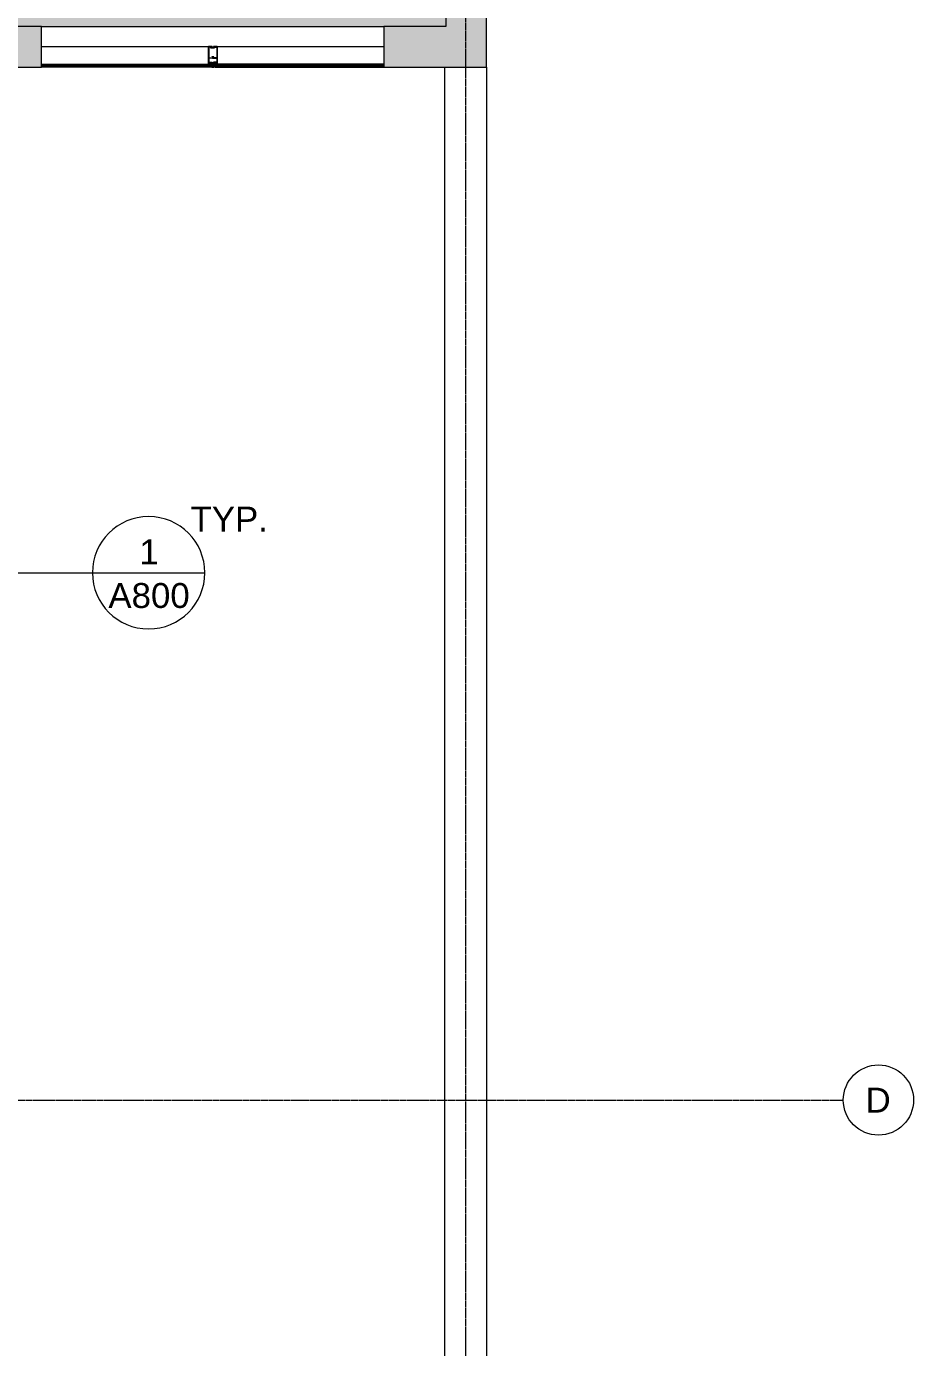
# Model space of a CAD drawing. Header units: inches. Extents: x -203 to 2905, y -968 to 768.
# Drawn here: x 1767 to 2070, y -99.9 to 351.6 of the extents above; entities that cross this region are included whole.
import ezdxf

# ---------------------------------------------------------------- set-up
doc = ezdxf.new("R2010")
doc.units = ezdxf.units.IN
doc.header["$MEASUREMENT"] = 0
doc.linetypes.add('Grid Line 1_2_', pattern=[0.875, 0.5, -0.125, 0.125, -0.125])
for name, color, linetype, lineweight in [('A-ANNO-SYMB', 150, 'Continuous', 9), ('A-DETL-GENF', 92, 'Continuous', 9), ('A-DETL-THIN', 151, 'Continuous', 9), ('A-Glaz-Exst', 7, 'Continuous', 9), ('A-Wall-Exst', 7, 'Continuous', 9), ('Jenner and Block 7fl_BB_dwg', 8, 'Continuous', 9), ('S-GRID', 1, 'Continuous', 9), ('S-GRID-IDEN', 1, 'Continuous', 9)]:
    doc.layers.add(name, color=color, linetype=linetype, lineweight=lineweight)
doc.styles.add('Swis721 Lt BT_1', font='swissl.ttf', dxfattribs={"height": 8.514638})

# ---------------------------------------------------------------- blocks, each defined once
blk = doc.blocks.new('Jenner and Block 7fl_BB_dwg-4985401-LEVEL 7 CONSTRUCTION PLAN')
at = {"layer": 'A-Glaz-Exst'}
for p, q in [((1772.13, 351.59), (1889.03, 351.59)), ((1772.13, 344.71), (1829.13, 344.71)), ((1829.25, 344.34), (1829.25, 340.96)), ((1829.88, 344.37), (1829.88, 344.31)), ((1829.91, 344.28), (1831.19, 344.28)), ((1831.25, 344.34), (1831.25, 344.4)), ((1831.32, 344.46), (1831.88, 344.46)), ((1832, 344.34), (1832, 340.96)), ((1832.13, 344.71), (1889.03, 344.71)), ((1829.25, 340.59), (1829.25, 339.46)), ((1829.38, 340.84), (1830.36, 340.84)), ((1830.55, 340.71), (1829.38, 340.71)), ((1830.54, 341.25), (1830.4, 341.25)), ((1830.43, 338.68), (1830.43, 338.81)), ((1830.66, 338.63), (1830.46, 338.65)), ((1830.59, 338.69), (1830.79, 338.71)), ((1830.65, 341.18), (1830.68, 341.14)), ((1830.68, 340.83), (1830.65, 340.79)), ((1830.68, 341.2), (1830.71, 341.17)), ((1830.71, 340.8), (1830.68, 340.77)), ((1830.7, 341.1), (1830.7, 340.87)), ((1830.77, 341.02), (1830.81, 341.02)), ((1830.81, 340.96), (1830.77, 340.96)), ((1830.82, 338.74), (1830.83, 338.87)), ((1830.84, 341.07), (1830.88, 341)), ((1830.88, 340.97), (1830.84, 340.9)), ((1831.88, 340.84), (1831.07, 340.84)), ((1832, 340.59), (1832, 339.46)), ((1830.38, 337.71), (1830.88, 337.71))]:
    blk.add_line(p, q, dxfattribs=at)
at = {"layer": 'A-Glaz-Exst', "flags": 128}
for points in [[(1772.13, 338.46), (1829.88, 338.46), (1829.88, 338.71), (1829.19, 338.71), (1829.19, 338.84), (1829.13, 338.84), (1829.13, 344.71), (1830.38, 344.71), (1830.38, 344.43), (1830.38, 344.46), (1830.38, 344.71), (1829.13, 344.71), (1829.13, 338.84), (1829.19, 338.84), (1829.19, 339.09)], [(1830.22, 344.46), (1830, 344.46), (1830, 344.49), (1830.05, 344.5), (1830.05, 344.54), (1829.89, 344.54), (1829.89, 344.5), (1829.94, 344.49), (1829.94, 344.46), (1829.38, 344.46)], [(1830.28, 344.4), (1830.35, 344.4), (1830.82, 344.4), (1829.91, 344.4)], [(1832.07, 338.84), (1832.13, 338.84), (1832.13, 344.71), (1830.88, 344.71), (1830.88, 344.46), (1830.88, 344.71), (1832.13, 344.71), (1832.13, 338.84), (1832.07, 338.84), (1832.07, 338.71), (1832.07, 338.84), (1832.07, 339.09)], [(1772.13, 338.71), (1829.19, 338.71), (1829.57, 339.09), (1829.57, 338.71), (1829.19, 339.09), (1830, 339.09)], [(1829.38, 339.34), (1830.38, 339.34), (1830.38, 338.78), (1830.35, 338.78), (1830.34, 338.82), (1830.3, 338.82), (1830.3, 338.67), (1830.34, 338.67), (1830.35, 338.71), (1830.38, 338.71), (1830.38, 338.59), (1830.69, 338.59), (1830.69, 338.6), (1830.69, 338.59), (1830.38, 338.59), (1830.38, 337.71), (1830.13, 337.71), (1830.13, 338.96)], [(1830.4, 338.84), (1830.38, 338.84), (1830.38, 338.78)], [(1830.57, 338.65), (1830.88, 338.65), (1830.57, 338.65), (1830.57, 338.66)], [(1830.73, 341.16), (1830.75, 341.16), (1830.75, 341.05), (1830.81, 341.05), (1830.81, 341.06)], [(1830.81, 340.91), (1830.81, 340.92), (1830.75, 340.92), (1830.75, 340.81), (1830.73, 340.81)], [(1831, 340.9), (1831, 341.25), (1830.75, 341.25), (1830.75, 341.05)], [(1830.75, 340.92), (1830.75, 340.71), (1831.88, 340.71)], [(1830.86, 338.9), (1830.88, 338.9), (1830.88, 338.78)], [(1831.88, 339.34), (1830.88, 339.34), (1830.88, 338.78), (1830.91, 338.78), (1830.91, 338.82), (1830.96, 338.82), (1830.96, 338.67), (1830.91, 338.67), (1830.91, 338.71), (1830.88, 338.71), (1830.88, 338.65), (1830.88, 337.71), (1831.13, 337.71)], [(1830.88, 338.65), (1830.88, 337.71), (1831.13, 337.71), (1831.13, 338.96)], [(1832.07, 338.71), (1831.69, 339.09), (1831.69, 338.71), (1832.07, 339.09), (1831.25, 339.09)], [(1889.03, 338.71), (1832.07, 338.71), (1831.38, 338.71), (1831.38, 338.46), (1889.03, 338.46)], [(1772.13, 337.96), (1829.88, 337.96), (1829.88, 337.71), (1772.13, 337.71)], [(1829.44, 338.43), (1829.35, 338.43), (1829.35, 337.99), (1829.44, 337.99)], [(1829.5, 338.43), (1829.57, 338.43), (1829.75, 338.4), (1829.75, 338.03), (1829.57, 337.99), (1829.5, 337.99)], [(1889.03, 337.96), (1831.38, 337.96), (1831.38, 337.71), (1889.03, 337.71)], [(1831.75, 338.43), (1831.69, 338.43), (1831.5, 338.4), (1831.5, 338.03), (1831.69, 337.99), (1831.75, 337.99)], [(1831.82, 338.43), (1831.91, 338.43), (1831.91, 337.99), (1831.82, 337.99)]]:
    blk.add_lwpolyline(points, dxfattribs=at)
blk.add_lwpolyline([(1830.13, 337.71), (1830.38, 337.71), (1830.38, 338.59), (1830.38, 337.71)], close=True, dxfattribs=at)
at = {"layer": 'A-Glaz-Exst'}
for centre, radius in [((1829.47, 338.43), 0.0313), ((1829.47, 337.99), 0.0313), ((1831.78, 338.43), 0.0312), ((1831.78, 337.99), 0.0312)]:
    blk.add_circle(centre, radius, dxfattribs=at)
for centre, radius, start, end in [((1829.38, 344.34), 0.125, 90, 180), ((1829.91, 344.37), 0.0312, 90, 180), ((1829.91, 344.31), 0.0312, 180, 270), ((1830.22, 344.43), 0.0313, 0, 90), ((1830.28, 344.43), 0.0312, 180, 270), ((1830.35, 344.43), 0.0312, 270, 0), ((1830.35, 344.43), 0.0312, 270, 0), ((1830.82, 344.46), 0.0625, 270, 0), ((1830.82, 344.46), 0.0625, 270, 0), ((1831.19, 344.34), 0.0625, 270, 0), ((1831.32, 344.4), 0.0625, 90, 180), ((1831.88, 344.34), 0.125, 0, 90), ((1829.38, 340.96), 0.125, 180, 270), ((1829.38, 340.59), 0.125, 90, 180), ((1829.38, 339.46), 0.125, 180, 270), ((1829.94, 338.9), 0.312, 143.1301, 216.8699), ((1829.97, 338.87), 0.221, 98.1301, 225), ((1830.14, 338.71), 0.257, 91.4846, 178.5154), ((1830, 338.96), 0.125, 0, 90), ((1831.02, 340.99), 0.673, 156.572, 192.6755), ((1830.4, 338.81), 0.0312, 5, 90), ((1830.46, 338.68), 0.0312, 185, 270), ((1831.02, 340.99), 0.548, 150.7723, 209.8389), ((1831.02, 340.99), 0.517, 156.0212, 203.9788), ((1830.99, 340.99), 0.451, 155.6104, 204.3896), ((1830.62, 341.14), 0.089, 47.709, 140.0132), ((1830.62, 340.83), 0.089, 219.9868, 312.291), ((1830.6, 338.66), 0.0313, 95, 180), ((1830.62, 341.11), 0.0695, 66.2999, 122.2806), ((1830.62, 340.86), 0.0695, 237.7194, 293.7001), ((1830.66, 338.6), 0.0313, 0, 85), ((1830.69, 341.15), 0.0118, 224.761, 292.5325), ((1830.69, 340.82), 0.0118, 67.4675, 135.239), ((1830.7, 341.13), 0.0139, 297.3515, 112.5325), ((1830.71, 341.1), 0.0118, 117.3515, 180), ((1830.71, 340.87), 0.0118, 180, 242.6485), ((1830.7, 340.85), 0.0139, 247.4675, 62.6485), ((1830.73, 341.18), 0.0197, 224.761, 270), ((1830.73, 340.79), 0.0197, 90, 135.239), ((1830.78, 340.99), 0.0306, 93.7029, 266.2971), ((1830.79, 338.74), 0.0312, 270, 355), ((1830.83, 341.06), 0.016, 25.4383, 180), ((1830.81, 340.99), 0.0306, 273.7029, 86.2971), ((1830.83, 340.91), 0.016, 180, 334.5617), ((1830.86, 338.87), 0.0312, 90, 175), ((1830.84, 340.99), 0.04, 334.5617, 25.4383), ((1831.07, 340.9), 0.0625, 180, 270), ((1831.25, 338.96), 0.125, 90, 180), ((1831.12, 338.71), 0.257, 1.4846, 88.5154), ((1831.28, 338.87), 0.221, 315, 81.8699), ((1831.32, 338.9), 0.312, 323.1301, 36.8699), ((1831.88, 340.96), 0.125, 270, 0), ((1831.88, 340.59), 0.125, 0, 90), ((1831.88, 339.46), 0.125, 270, 360), ((1830.35, 338.21), 0.531, 151.9275, 208.0725), ((1829.99, 338.19), 0.145, 20.4877, 217.8024), ((1830, 338.09), 0.13, 196.4082, 343.6978), ((1830, 337.67), 0.266, 61.9275, 118.0725), ((1830, 337.6), 0.266, 61.9275, 118.0725), ((1830, 337.54), 0.266, 61.9275, 118.0725), ((1830, 337.48), 0.266, 61.9275, 118.0725), ((1831.26, 338.19), 0.145, 322.1976, 159.5123), ((1831.25, 338.09), 0.13, 196.3022, 343.5918), ((1831.25, 337.67), 0.266, 61.9275, 118.0725), ((1831.25, 337.6), 0.266, 61.9275, 118.0725), ((1831.25, 337.54), 0.266, 61.9275, 118.0725), ((1831.25, 337.48), 0.266, 61.9275, 118.0725), ((1830.91, 338.21), 0.531, 331.9275, 28.0725)]:
    blk.add_arc(centre, radius, start, end, dxfattribs=at)
at = {"layer": 'A-Wall-Exst', "flags": 128}
for points in [[(1924.09, 337.71), (1924.09, -538.81), (1737.17, -538.81)], [(1737.17, -525.05), (1909.84, -525.05), (1909.84, 337.71)]]:
    blk.add_lwpolyline(points, dxfattribs=at)
blk = doc.blocks.new('Jenner and Block 7fl_BB_dwg-V32-LEVEL 7 CONSTRUCTION PLAN')
at = {"layer": 'A-Glaz-Exst'}
for p, q in [((1772.13, 351.59), (1889.03, 351.59)), ((1772.13, 344.71), (1829.13, 344.71)), ((1829.25, 344.34), (1829.25, 340.96)), ((1829.88, 344.37), (1829.88, 344.31)), ((1829.91, 344.28), (1831.19, 344.28)), ((1831.25, 344.34), (1831.25, 344.4)), ((1831.32, 344.46), (1831.88, 344.46)), ((1832, 344.34), (1832, 340.96)), ((1832.13, 344.71), (1889.03, 344.71)), ((1829.25, 340.59), (1829.25, 339.46)), ((1829.38, 340.84), (1830.36, 340.84)), ((1830.55, 340.71), (1829.38, 340.71)), ((1830.54, 341.25), (1830.4, 341.25)), ((1830.43, 338.68), (1830.43, 338.81)), ((1830.66, 338.63), (1830.46, 338.65)), ((1830.59, 338.69), (1830.79, 338.71)), ((1830.65, 341.18), (1830.68, 341.14)), ((1830.68, 340.83), (1830.65, 340.79)), ((1830.68, 341.2), (1830.71, 341.17)), ((1830.71, 340.8), (1830.68, 340.77)), ((1830.7, 341.1), (1830.7, 340.87)), ((1830.77, 341.02), (1830.81, 341.02)), ((1830.81, 340.96), (1830.77, 340.96)), ((1830.82, 338.74), (1830.83, 338.87)), ((1830.84, 341.07), (1830.88, 341)), ((1830.88, 340.97), (1830.84, 340.9)), ((1831.88, 340.84), (1831.07, 340.84)), ((1832, 340.59), (1832, 339.46)), ((1830.38, 337.71), (1830.88, 337.71))]:
    blk.add_line(p, q, dxfattribs=at)
at = {"layer": 'A-Glaz-Exst', "flags": 128}
for points in [[(1772.13, 338.46), (1829.88, 338.46), (1829.88, 338.71), (1829.19, 338.71), (1829.19, 338.84), (1829.13, 338.84), (1829.13, 344.71), (1830.38, 344.71), (1830.38, 344.43), (1830.38, 344.46), (1830.38, 344.71), (1829.13, 344.71), (1829.13, 338.84), (1829.19, 338.84), (1829.19, 339.09)], [(1830.22, 344.46), (1830, 344.46), (1830, 344.49), (1830.05, 344.5), (1830.05, 344.54), (1829.89, 344.54), (1829.89, 344.5), (1829.94, 344.49), (1829.94, 344.46), (1829.38, 344.46)], [(1830.28, 344.4), (1830.35, 344.4), (1830.82, 344.4), (1829.91, 344.4)], [(1832.07, 338.84), (1832.13, 338.84), (1832.13, 344.71), (1830.88, 344.71), (1830.88, 344.46), (1830.88, 344.71), (1832.13, 344.71), (1832.13, 338.84), (1832.07, 338.84), (1832.07, 338.71), (1832.07, 338.84), (1832.07, 339.09)], [(1772.13, 338.71), (1829.19, 338.71), (1829.57, 339.09), (1829.57, 338.71), (1829.19, 339.09), (1830, 339.09)], [(1829.38, 339.34), (1830.38, 339.34), (1830.38, 338.78), (1830.35, 338.78), (1830.34, 338.82), (1830.3, 338.82), (1830.3, 338.67), (1830.34, 338.67), (1830.35, 338.71), (1830.38, 338.71), (1830.38, 338.59), (1830.69, 338.59), (1830.69, 338.6), (1830.69, 338.59), (1830.38, 338.59), (1830.38, 337.71), (1830.13, 337.71), (1830.13, 338.96)], [(1830.4, 338.84), (1830.38, 338.84), (1830.38, 338.78)], [(1830.57, 338.65), (1830.88, 338.65), (1830.57, 338.65), (1830.57, 338.66)], [(1830.73, 341.16), (1830.75, 341.16), (1830.75, 341.05), (1830.81, 341.05), (1830.81, 341.06)], [(1830.81, 340.91), (1830.81, 340.92), (1830.75, 340.92), (1830.75, 340.81), (1830.73, 340.81)], [(1831, 340.9), (1831, 341.25), (1830.75, 341.25), (1830.75, 341.05)], [(1830.75, 340.92), (1830.75, 340.71), (1831.88, 340.71)], [(1830.86, 338.9), (1830.88, 338.9), (1830.88, 338.78)], [(1831.88, 339.34), (1830.88, 339.34), (1830.88, 338.78), (1830.91, 338.78), (1830.91, 338.82), (1830.96, 338.82), (1830.96, 338.67), (1830.91, 338.67), (1830.91, 338.71), (1830.88, 338.71), (1830.88, 338.65), (1830.88, 337.71), (1831.13, 337.71)], [(1830.88, 338.65), (1830.88, 337.71), (1831.13, 337.71), (1831.13, 338.96)], [(1832.07, 338.71), (1831.69, 339.09), (1831.69, 338.71), (1832.07, 339.09), (1831.25, 339.09)], [(1889.03, 338.71), (1832.07, 338.71), (1831.38, 338.71), (1831.38, 338.46), (1889.03, 338.46)], [(1772.13, 337.96), (1829.88, 337.96), (1829.88, 337.71), (1772.13, 337.71)], [(1829.44, 338.43), (1829.35, 338.43), (1829.35, 337.99), (1829.44, 337.99)], [(1829.5, 338.43), (1829.57, 338.43), (1829.75, 338.4), (1829.75, 338.03), (1829.57, 337.99), (1829.5, 337.99)], [(1889.03, 337.96), (1831.38, 337.96), (1831.38, 337.71), (1889.03, 337.71)], [(1831.75, 338.43), (1831.69, 338.43), (1831.5, 338.4), (1831.5, 338.03), (1831.69, 337.99), (1831.75, 337.99)], [(1831.82, 338.43), (1831.91, 338.43), (1831.91, 337.99), (1831.82, 337.99)]]:
    blk.add_lwpolyline(points, dxfattribs=at)
blk.add_lwpolyline([(1830.13, 337.71), (1830.38, 337.71), (1830.38, 338.59), (1830.38, 337.71)], close=True, dxfattribs=at)
at = {"layer": 'A-Glaz-Exst'}
for centre, radius in [((1829.47, 338.43), 0.0313), ((1829.47, 337.99), 0.0313), ((1831.78, 338.43), 0.0312), ((1831.78, 337.99), 0.0312)]:
    blk.add_circle(centre, radius, dxfattribs=at)
for centre, radius, start, end in [((1829.38, 344.34), 0.125, 90, 180), ((1829.91, 344.37), 0.0312, 90, 180), ((1829.91, 344.31), 0.0312, 180, 270), ((1830.22, 344.43), 0.0313, 0, 90), ((1830.28, 344.43), 0.0312, 180, 270), ((1830.35, 344.43), 0.0312, 270, 0), ((1830.35, 344.43), 0.0312, 270, 0), ((1830.82, 344.46), 0.0625, 270, 0), ((1830.82, 344.46), 0.0625, 270, 0), ((1831.19, 344.34), 0.0625, 270, 0), ((1831.32, 344.4), 0.0625, 90, 180), ((1831.88, 344.34), 0.125, 0, 90), ((1829.38, 340.96), 0.125, 180, 270), ((1829.38, 340.59), 0.125, 90, 180), ((1829.38, 339.46), 0.125, 180, 270), ((1829.94, 338.9), 0.312, 143.1301, 216.8699), ((1829.97, 338.87), 0.221, 98.1301, 225), ((1830.14, 338.71), 0.257, 91.4846, 178.5154), ((1830, 338.96), 0.125, 0, 90), ((1831.02, 340.99), 0.673, 156.572, 192.6755), ((1830.4, 338.81), 0.0312, 5, 90), ((1830.46, 338.68), 0.0312, 185, 270), ((1831.02, 340.99), 0.548, 150.7723, 209.8389), ((1831.02, 340.99), 0.517, 156.0212, 203.9788), ((1830.99, 340.99), 0.451, 155.6104, 204.3896), ((1830.62, 341.14), 0.089, 47.709, 140.0132), ((1830.62, 340.83), 0.089, 219.9868, 312.291), ((1830.6, 338.66), 0.0313, 95, 180), ((1830.62, 341.11), 0.0695, 66.2999, 122.2806), ((1830.62, 340.86), 0.0695, 237.7194, 293.7001), ((1830.66, 338.6), 0.0313, 0, 85), ((1830.69, 341.15), 0.0118, 224.761, 292.5325), ((1830.69, 340.82), 0.0118, 67.4675, 135.239), ((1830.7, 341.13), 0.0139, 297.3515, 112.5325), ((1830.71, 341.1), 0.0118, 117.3515, 180), ((1830.71, 340.87), 0.0118, 180, 242.6485), ((1830.7, 340.85), 0.0139, 247.4675, 62.6485), ((1830.73, 341.18), 0.0197, 224.761, 270), ((1830.73, 340.79), 0.0197, 90, 135.239), ((1830.78, 340.99), 0.0306, 93.7029, 266.2971), ((1830.79, 338.74), 0.0312, 270, 355), ((1830.83, 341.06), 0.016, 25.4383, 180), ((1830.81, 340.99), 0.0306, 273.7029, 86.2971), ((1830.83, 340.91), 0.016, 180, 334.5617), ((1830.86, 338.87), 0.0312, 90, 175), ((1830.84, 340.99), 0.04, 334.5617, 25.4383), ((1831.07, 340.9), 0.0625, 180, 270), ((1831.25, 338.96), 0.125, 90, 180), ((1831.12, 338.71), 0.257, 1.4846, 88.5154), ((1831.28, 338.87), 0.221, 315, 81.8699), ((1831.32, 338.9), 0.312, 323.1301, 36.8699), ((1831.88, 340.96), 0.125, 270, 0), ((1831.88, 340.59), 0.125, 0, 90), ((1831.88, 339.46), 0.125, 270, 360), ((1830.35, 338.21), 0.531, 151.9275, 208.0725), ((1829.99, 338.19), 0.145, 20.4877, 217.8024), ((1830, 338.09), 0.13, 196.4082, 343.6978), ((1830, 337.67), 0.266, 61.9275, 118.0725), ((1830, 337.6), 0.266, 61.9275, 118.0725), ((1830, 337.54), 0.266, 61.9275, 118.0725), ((1830, 337.48), 0.266, 61.9275, 118.0725), ((1831.26, 338.19), 0.145, 322.1976, 159.5123), ((1831.25, 338.09), 0.13, 196.3022, 343.5918), ((1831.25, 337.67), 0.266, 61.9275, 118.0725), ((1831.25, 337.6), 0.266, 61.9275, 118.0725), ((1831.25, 337.54), 0.266, 61.9275, 118.0725), ((1831.25, 337.48), 0.266, 61.9275, 118.0725), ((1830.91, 338.21), 0.531, 331.9275, 28.0725)]:
    blk.add_arc(centre, radius, start, end, dxfattribs=at)
at = {"layer": 'A-Wall-Exst', "flags": 128}
for points in [[(1924.09, 337.71), (1924.09, -538.81), (1737.17, -538.81)], [(1737.17, -525.05), (1909.84, -525.05), (1909.84, 337.71)]]:
    blk.add_lwpolyline(points, dxfattribs=at)
blk = doc.blocks.new('Grid - Grid Head - Circle-50561-LEVEL 7 CONSTRUCTION PLAN')
at = {"layer": 'S-GRID-IDEN'}
blk.add_circle((0, 0), 0.125, dxfattribs=at)
blk = doc.blocks.new('Drafting View - Callout Head-3511279-LEVEL 7 CONSTRUCTION PLAN')
at = {"layer": 'A-ANNO-SYMB'}
blk.add_line((-0.2, 0), (0.2, 0), dxfattribs=at)
for start, end in [(360, 180), (180, 360)]:
    blk.add_arc((0, 0), 0.2, start, end, dxfattribs=at)

msp = doc.modelspace()

# ---------------------------------------------------------------- hatches: boundary and pattern name
at = {"layer": 'A-DETL-GENF'}
h = msp.add_hatch(color=9, dxfattribs=at)
h.paths.add_polyline_path([(131.76, -847.99), (290.74, -780.5), (225.6, -627.04), (211.09, -633.2), (209.28, -628.94), (209.42, -628.88), (203.59, -616.37), (207.78, -614.42), (213.68, -627.08), (295.77, -592.23), (297.58, -596.49), (229.86, -625.23), (295, -778.69), (401.08, -733.65), (335.95, -580.2), (334.4, -580.86), (332.59, -576.6), (420.96, -539.09), (422.76, -543.35), (340.21, -578.39), (405.34, -731.84), (511.69, -686.69), (511.69, -619.13), (494.67, -619.13), (494.67, -614.13), (492.17, -614.13), (492.17, -540), (465.42, -540), (465.42, -525.24), (459.58, -527.72), (457.78, -523.46), (465.42, -520.22), (465.42, -507.38), (497.17, -507.38), (497.17, -511.56), (497.67, -511.56), (497.67, -516.56), (497.17, -516.56), (497.17, -614.13), (658.09, -614.13), (718.7, -588.4), (718.7, -513.05), (720.73, -513.05), (720.73, -508.94), (744.73, -508.94), (744.73, -510.06), (757.98, -510.06), (757.98, -505.44), (677.12, -505.36), (677.12, -505.44), (626.98, -505.44), (626.98, -505.32), (560.67, -505.32), (560.67, -516.56), (537.67, -516.56), (537.67, -511.56), (555.67, -511.56), (555.67, -395.31), (560.67, -395.31), (560.67, -438.44), (560.17, -438.44), (560.17, -441.94), (560.67, -441.94), (560.67, -498.32), (619.98, -498.32), (619.98, -477.94), (626.98, -477.94), (626.98, -501.94), (757.98, -501.94), (757.98, -376.94), (625.46, -376.94), (625.46, -433.44), (624.19, -433.44), (624.19, -433.94), (625.46, -433.94), (625.46, -441.94), (600.17, -441.94), (600.17, -438.44), (621.96, -438.44), (621.96, -303.25), (601.17, -303.25), (601.17, -299.75), (634.61, -299.75), (634.61, -357.01), (793.96, -357.01), (793.96, -230.99), (634.98, -230.99), (634.98, -254.99), (560.67, -254.98), (560.67, -299.75), (561.17, -299.75), (561.17, -303.25), (560.67, -303.25), (560.67, -346.75), (555.67, -346.75), (555.67, -249.98), (575.84, -249.98), (575.84, -200.84), (587.09, -200.84), (587.09, -243.74), (631.48, -243.74), (631.48, -224.99), (675.98, -224.99), (675.98, -160.84), (555.74, -160.84), (555.74, 0.66), (596.73, 0.66), (596.73, -16.34), (638.73, -16.34), (638.73, 0.66), (700.73, 0.66), (700.73, -16.34), (742.73, -16.34), (742.73, 0.66), (804.73, 0.66), (804.73, -16.34), (846.73, -16.34), (846.73, 0.66), (908.73, 0.66), (908.73, -16.34), (950.73, -16.34), (950.73, 0.66), (993.73, 0.66), (993.73, -121.74), (988.73, -121.74), (988.73, -121.34), (980.11, -121.34), (980.11, -122.59), (769.74, -122.59), (769.74, -217.72), (963.74, -217.72), (963.74, -199.94), (988.73, -199.94), (988.73, -161.74), (993.73, -161.74), (993.73, -227.33), (968.74, -227.33), (968.74, -227.44), (963.74, -227.44), (963.74, -224.72), (769.74, -224.72), (769.74, -224.99), (799.96, -224.99), (799.96, -303.86), (963.74, -303.86), (963.74, -267.44), (968.74, -267.44), (968.74, -343.74), (1450.3, -343.74), (1450.3, -347.49), (1376.3, -347.49), (1376.3, -524.65), (1491.98, -524.65), (1491.98, -347.49), (1490.3, -347.49), (1490.3, -343.74), (1499.3, -343.74), (1499.3, -347.49), (1496.61, -347.49), (1496.61, -524.65), (1723.7, -524.65), (1723.7, -377.36), (1552.61, -377.36), (1552.61, -347.49), (1539.3, -347.49), (1539.3, -343.74), (1552.61, -343.74), (1552.61, 338), (1723.3, 338), (1723.3, 351.59), (1731.86, 351.59), (1731.86, 355.59), (1736.48, 355.59), (1736.48, 351.59), (1910.23, 351.59), (1910.23, 580.43), (-120.35, 580.43), (-120.35, 406.96), (53.87, 406.96), (53.87, 426.96), (70.73, 426.96), (70.73, 422.34), (58.49, 422.34), (58.49, 402.34), (58.05, 402.34), (58.05, 327.65), (54.3, 327.65), (54.3, 402.34), (-120.35, 402.34), (-120.35, 286.96), (54.3, 286.96), (54.3, 287.65), (58.05, 287.65), (58.05, 279.65), (54.3, 279.65), (54.3, 282.34), (-120.35, 282.34), (-120.35, 166.96), (54.3, 166.96), (54.3, 239.65), (58.05, 239.65), (58.05, 160.65), (54.3, 160.65), (54.3, 162.34), (-120.35, 162.34), (-120.35, 0.55), (-80.76, 0.55), (-80.76, -12.89), (54.3, -12.89), (54.3, 120.65), (58.05, 120.65), (58.05, -20.2), (54.3, -20.2), (54.3, -17.52), (-80.76, -17.52), (-80.76, -30.95), (-120.35, -30.95), (-120.35, -193.04), (54.3, -193.04), (54.3, -60.2), (58.05, -60.2), (58.05, -218.21), (72.52, -252.29), (69.07, -253.76), (54.3, -218.97), (54.3, -197.66), (-120.35, -197.66), (-120.35, -254.17), (-74.96, -361.1), (84.5, -290.1), (84.7, -290.58), (88.16, -289.11), (140.82, -413.14), (137.36, -414.61), (86.31, -294.36), (-73.15, -365.35), (42.67, -638.13), (201.92, -566.67), (175.4, -504.2), (178.85, -502.74), (207.15, -569.39), (190.31, -576.95), (190.88, -578.17), (186.68, -580.12), (186.09, -578.85), (44.47, -642.39), (120.79, -822.14)], flags=0)
h.paths.add_polyline_path([(225.76, -805.76), (216.38, -783.67), (238.47, -774.29), (247.85, -796.38), (232.98, -802.69)], flags=0)
h.paths.add_polyline_path([(446.67, -711.97), (437.29, -689.88), (459.38, -680.5), (468.76, -702.59), (455.33, -708.29)], flags=0)
h.paths.add_polyline_path([(516.31, -684.73), (893.34, -524.65), (967.94, -524.65), (967.94, -523.31), (944.23, -523.31), (944.23, -523.6), (744.73, -523.6), (744.73, -532.94), (723.7, -532.94), (723.7, -561.42), (744.73, -561.42), (744.73, -585.42), (723.7, -585.42), (723.7, -591.71), (659.11, -619.13), (590.81, -619.13), (590.81, -647.06), (516.73, -647.06), (516.73, -643.56), (587.31, -643.56), (587.31, -619.13), (516.31, -619.13), (516.31, -647.06)], flags=0)
h.paths.add_polyline_path([(262.35, -545.88), (246.3, -508.06), (353.1, -462.71), (227.52, -166.92), (120.79, -212.45), (111.01, -189.4), (111.01, 5.62), (114.76, 5.62), (114.76, -29.22), (206.98, -29.22), (206.98, 5.62), (253.21, 5.62), (256.4, 0.1), (258.31, 0.1), (258.31, -3.4), (257.26, -3.4), (257.26, -33.09), (236.48, -33.09), (236.48, -149.24), (377.3, -149.23), (377.29, -3.4), (298.31, -3.4), (298.31, 0.1), (494.79, 0.1), (494.79, -99.48), (491.3, -99.48), (491.29, -3.4), (380.79, -3.4), (380.8, -149.23), (491.3, -149.22), (491.31, -139.48), (494.8, -139.48), (494.81, -201.31), (491.31, -201.31), (491.3, -152.72), (236.48, -152.74), (236.48, -179.07), (297.94, -323.84), (491.32, -323.82), (491.32, -321.75), (494.82, -321.75), (494.83, -446.72), (415.96, -480.36), (414.59, -477.14), (491.33, -444.4), (491.32, -327.32), (299.43, -327.34), (370.94, -495.76), (377.8, -492.83), (379.17, -496.05), (369.08, -500.35), (354.47, -465.93), (287.28, -494.46), (301.97, -529.06), (263.06, -545.58)], flags=0)
h.paths.add_polyline_path([(263.06, -541.78), (297.38, -527.21), (284.06, -495.83), (271.83, -501.02), (281.21, -523.11), (259.11, -532.49), (262.35, -540.12)], flags=0)
h.paths.add_polyline_path([(3.31, -538.98), (-6.07, -516.89), (16.02, -507.51), (19.36, -515.37), (155.59, -457.53), (153, -451.43), (156.45, -449.96), (163.22, -465.92), (159.77, -467.38), (157.39, -461.78), (21.16, -519.62), (25.4, -529.6), (16.02, -533.58)], flags=0)
h.paths.add_polyline_path([(471.73, -535.38), (492.17, -535.38), (492.17, -532.94), (471.73, -532.94), (471.73, -512), (470.05, -512), (470.05, -535.38)], flags=0)
h.paths.add_polyline_path([(1552.61, -523.31), (1542.73, -523.31), (1542.73, -499.31), (1566.73, -499.31), (1566.73, -523.31), (1556.36, -523.31)], flags=0)
h.paths.add_polyline_path([(893.34, -520.1), (940.73, -520.1), (940.73, -497.31), (944.23, -497.31), (944.23, -500.81), (963.74, -500.81), (963.74, -457.44), (946.48, -457.44), (946.48, -308.86), (799.96, -308.86), (799.96, -363.01), (625.46, -363.01), (625.46, -370.94), (763.98, -370.94), (763.98, -513.56), (744.73, -513.56), (744.73, -520.1), (884.99, -520.1)], flags=0)
h.paths.add_polyline_path([(963.74, -452.44), (963.74, -308.86), (951.48, -308.86), (951.48, -452.44)], flags=0)
h.paths.add_polyline_path([(626.18, -357.01), (631.11, -357.01), (631.11, -303.25), (625.46, -303.25), (625.46, -357.01)], flags=0)
h.paths.add_polyline_path([(1203.93, -287.8), (1048.58, -287.8), (1048.57, -116.84), (1052.07, -116.84), (1052.05, -76.84), (1048.57, -76.84), (1048.56, 0.1), (1491.14, 0.1), (1491.14, -77.99), (1487.64, -77.99), (1487.64, -3.4), (1268.73, -3.4), (1268.73, -29.34), (1240.73, -29.34), (1240.73, -3.4), (1166.06, -3.4), (1166.06, -120.24), (1487.64, -120.24), (1487.64, -117.99), (1491.14, -117.99), (1491.14, -287.8), (1483.46, -287.8), (1483.46, -284.3), (1487.64, -284.3), (1487.64, -123.74), (1052.07, -123.74), (1052.08, -284.3), (1443.46, -284.3), (1443.46, -287.8), (1210.73, -287.8)], flags=0)
h.paths.add_polyline_path([(491.32, -281.75), (491.32, -281.75), (491.32, -225.31), (471.73, -225.31), (471.73, -201.31), (494.81, -201.31), (494.81, -281.75), (491.32, -281.75)], flags=0)
h.paths.add_polyline_path([(679.48, -224.99), (766.24, -224.99), (766.24, -204.81), (679.48, -204.81), (679.48, -206.22)], flags=0)
h.paths.add_polyline_path([(679.48, -201.31), (766.24, -201.31), (766.24, -119.34), (679.48, -119.34), (679.48, -167.16)], flags=0)
h.paths.add_polyline_path([(232.98, -170.83), (232.98, -164.59), (230.74, -165.55), (232.3, -169.22)], flags=0)
h.paths.add_polyline_path([(227.86, -167.28), (227.67, -166.85), (227.57, -166.9)], flags=0)
h.paths.add_polyline_path([(668.23, -146.84), (668.23, -111.34), (771.73, -111.34), (771.73, -24.34), (569.74, -24.34), (569.74, -146.84), (584.65, -146.84)], flags=0)
h.paths.add_polyline_path([(1077.05, -120.24), (1162.56, -120.21), (1162.56, -3.4), (1052.06, -3.4), (1052.07, -120.24)], flags=0)
h.paths.add_polyline_path([(979.73, -111.34), (979.73, -24.34), (775.23, -24.34), (775.23, -111.34), (967.94, -111.34)], flags=0)
h.paths.add_polyline_path([(248.73, -29.34), (253.51, -29.34), (253.51, -1.91), (251.19, 2.12), (210.48, 2.12), (210.48, -29.22), (220.73, -29.22), (220.73, -1.34), (248.73, -1.34), (248.73, -28.25)], flags=0)
h.paths.add_polyline_path([(-117.75, -27.45), (-84.26, -27.45), (-84.26, -27.34), (-117.75, -27.34), (-117.75, -2.95), (-120.35, -2.95), (-120.35, -27.45)], flags=0)
h.paths.add_polyline_path([(1052.05, 18.81), (925.69, 18.81), (925.69, 72.75), (762.77, 72.75), (762.77, 107.71), (727.68, 107.71), (727.68, 297.2), (668.48, 297.2), (668.48, 107.71), (652.98, 107.71), (652.98, 313.68), (762.77, 313.68), (762.77, 340.7), (1165.23, 340.7), (1165.23, 219.73), (1487.62, 219.75), (1487.62, 333.75), (1491.12, 333.75), (1491.12, 213.95), (1487.62, 213.95), (1487.62, 216.25), (1376.43, 216.24), (1376.43, 76.27), (1487.62, 76.28), (1487.62, 173.95), (1491.12, 173.95), (1491.12, 72.78), (1248.55, 72.76), (1248.55, 102.26), (1252.05, 102.26), (1252.05, 76.26), (1372.93, 76.27), (1372.93, 216.24), (1214.29, 216.23), (1214.3, 179.03), (1252.05, 179.03), (1252.05, 175.53), (1231.05, 175.53), (1231.05, 140.76), (1252.05, 140.76), (1252.05, 137.26), (1173.05, 137.26), (1173.05, 140.76), (1210.8, 140.76), (1210.79, 216.23), (1076.5, 216.22), (1076.5, 216.65), (1073, 216.65), (1073, 216.22), (1052.05, 216.22), (1052.06, 176.65), (1073, 176.65), (1073, 177.65), (1076.5, 177.65), (1076.5, 173.15), (1052.05, 173.15), (1052.06, 76.25), (1173.05, 76.26), (1173.05, 102.26), (1176.55, 102.26), (1176.55, 72.76), (1052.06, 72.75), (1052.06, 18.81)], flags=0)
h.paths.add_polyline_path([(450.4, 72.2), (435.18, 72.2), (435.18, 104.84), (438.68, 104.84), (438.68, 75.7), (561.35, 75.7), (561.34, 168.96), (526.67, 168.96), (526.7, 174.46), (530.17, 174.46), (530.17, 172.46), (561.34, 172.46), (561.34, 215.96), (530.17, 215.96), (530.17, 213.46), (526.67, 213.46), (526.67, 216.15), (402.59, 216.15), (402.6, 140.7), (439.25, 140.7), (439.25, 137.2), (361.25, 137.2), (361.25, 140.7), (382.34, 140.7), (382.34, 216.15), (240.34, 216.15), (240.35, 76.18), (361.35, 76.19), (361.35, 102.19), (364.85, 102.19), (364.85, 72.69), (159.58, 72.67), (159.58, 76.17), (236.85, 76.18), (236.85, 164.65), (114.51, 164.64), (114.51, 76.17), (119.58, 76.17), (119.58, 72.67), (111.01, 72.67), (111.01, 168.14), (236.84, 168.15), (236.84, 330.14), (118.59, 330.14), (118.59, 333.64), (240.34, 333.64), (240.34, 219.65), (561.34, 219.65), (561.34, 333.9), (564.84, 333.9), (564.85, 72.2), (491.29, 72.2)], flags=0)
h.paths.add_polyline_path([(894.29, 80.75), (925.69, 80.75), (925.69, 140.76), (1048.55, 140.76), (1048.55, 216.22), (808.52, 216.2), (808.52, 219.7), (768.52, 219.69), (768.52, 216.19), (766.27, 216.19), (766.27, 80.75), (876.55, 80.75)], flags=0)
h.paths.add_polyline_path([(762.77, 111.21), (762.77, 310.18), (731.18, 310.18), (731.18, 111.21), (739.47, 111.21)], flags=0)
h.paths.add_polyline_path([(664.98, 111.21), (664.98, 310.18), (656.48, 310.18), (656.48, 111.21)], flags=0)
h.paths.add_polyline_path([(385.84, 140.7), (399.1, 140.7), (399.09, 216.15), (385.84, 216.15)], flags=0)
h.paths.add_polyline_path([(1214.3, 175.53), (1214.3, 175.53), (1214.3, 141.08)], flags=0)
h.paths.add_polyline_path([(1227.55, 140.76), (1227.55, 175.53), (1214.3, 175.53), (1214.3, 140.76)], flags=0)
h.paths.add_polyline_path([(708.63, 300.7), (727.68, 300.7), (727.68, 310.18), (668.48, 310.18), (668.48, 300.7), (697.48, 300.7)], flags=0)
h.paths.add_polyline_path([(1731.86, 395.59), (1731.86, 410.27), (1678.92, 410.27), (1678.92, 398.15), (1599.73, 398.15), (1599.73, 402.77), (1674.3, 402.77), (1674.3, 414.9), (1731.86, 414.9), (1731.86, 580.15), (1736.48, 580.15), (1736.48, 395.59)], flags=0)
h.paths.add_polyline_path([(1437.05, 398.15), (1299.73, 398.15), (1299.73, 402.77), (1432.42, 402.77), (1432.42, 580.15), (1437.05, 580.15), (1437.05, 402.77), (1508.73, 402.77), (1508.73, 398.15), (1487.62, 398.15)], flags=0)
h.paths.add_polyline_path([(1552.17, 398.15), (1548.73, 398.15), (1548.73, 402.77), (1552.17, 402.77), (1552.17, 548.15), (1556.8, 548.15), (1556.8, 402.77), (1559.73, 402.77), (1559.73, 398.15), (1552.61, 398.15)], flags=0)
h.paths.add_polyline_path([(1259.73, 398.15), (1248.73, 398.15), (1248.73, 402.77), (1252.17, 402.77), (1252.17, 550.15), (1256.8, 550.15), (1256.8, 402.77), (1259.73, 402.77)], flags=0)
h.paths.add_polyline_path([(1161.81, 398.15), (999.23, 398.15), (999.23, 402.77), (1132.42, 402.77), (1132.42, 580.15), (1137.05, 580.15), (1137.05, 402.77), (1208.73, 402.77), (1208.73, 398.15), (1164.31, 398.15)], flags=0)
h.paths.add_polyline_path([(959.23, 398.15), (948.73, 398.15), (948.73, 402.77), (952.17, 402.77), (952.17, 548.65), (956.8, 548.65), (956.8, 402.77), (959.23, 402.77)], flags=0)
h.paths.add_polyline_path([(832.42, 398.15), (830.73, 398.15), (830.73, 402.77), (832.42, 402.77), (832.42, 580.15), (837.05, 580.15), (837.05, 402.77), (908.73, 402.77), (908.73, 398.15), (834.43, 398.15)], flags=0)
h.paths.add_polyline_path([(657.05, 398.15), (520.73, 398.15), (520.73, 402.77), (652.42, 402.77), (652.42, 580.15), (657.05, 580.15), (657.05, 402.77), (790.73, 402.77), (790.73, 398.15), (664.98, 398.15)], flags=0)
h.paths.add_polyline_path([(480.73, 398.15), (470.73, 398.15), (470.73, 402.77), (472.42, 402.77), (472.42, 580.15), (477.05, 580.15), (477.05, 402.77), (480.73, 402.77)], flags=0)
h.paths.add_polyline_path([(280.73, 398.15), (280.73, 402.77), (352.42, 402.77), (352.42, 580.15), (357.05, 580.15), (357.05, 402.77), (430.73, 402.77), (430.73, 398.15), (352.42, 398.15)], flags=0)
h.paths.add_polyline_path([(240.34, 398.15), (229.73, 398.15), (229.73, 402.77), (232.42, 402.77), (232.42, 550.15), (237.05, 550.15), (237.05, 402.77), (240.73, 402.77), (240.73, 398.15)], flags=0)
h.paths.add_polyline_path([(117.05, 398.15), (112.42, 398.15), (112.42, 422.34), (110.73, 422.34), (110.73, 426.96), (112.42, 426.96), (112.42, 580.15), (117.05, 580.15), (117.05, 402.77), (189.73, 402.77), (189.73, 398.15), (118.59, 398.15)], flags=0)
h.paths.add_polyline_path([(222.73, 487.66), (222.73, 577.15), (246.73, 577.15), (246.73, 553.15), (222.73, 553.15)], flags=0)
h.paths.add_polyline_path([(1542.73, 553.15), (1542.73, 577.15), (1566.73, 577.15), (1566.73, 553.15), (1548.73, 553.15)], flags=0)
h.paths.add_polyline_path([(1242.73, 553.15), (1242.73, 577.15), (1266.73, 577.15), (1266.73, 553.15), (1248.73, 553.15)], flags=0)
h.paths.add_polyline_path([(952.17, 553.15), (942.73, 553.15), (942.73, 577.15), (966.73, 577.15), (966.73, 553.15), (956.8, 553.15)], flags=0)
h.paths.add_polyline_path([(620.73, 553.15), (596.73, 553.15), (596.73, 577.15), (620.73, 577.15)], flags=0)
h.paths.add_polyline_path([(-39.27, 553.15), (-39.27, 577.15), (-15.27, 577.15), (-15.27, 553.15), (-19.44, 553.15)], flags=0)
h = msp.add_hatch(color=7, dxfattribs=at)
h.paths.add_polyline_path([(464.83, -720.82), (893.53, -538.81), (1016.23, -538.81), (1016.23, -524.94), (892.67, -524.94), (457.06, -709.88), (459.54, -715.74), (462.19, -714.61)], flags=0)
h.paths.add_polyline_path([(3.31, -538.98), (25.4, -529.6), (16.02, -507.51), (-6.07, -516.89)], flags=0)
h.paths.add_polyline_path([(1676.23, -538.81), (1737.17, -538.81), (1737.17, -496.55), (1730.17, -496.55), (1730.17, -494.3), (1723.7, -494.3), (1723.7, -524.65), (1674.68, -524.65), (1674.68, -531.81), (1676.23, -531.81)], flags=0)
h.paths.add_polyline_path([(492.17, -532.94), (492.17, -512), (471.73, -512), (471.73, -532.94), (491.33, -532.94)], flags=0)
h.paths.add_polyline_path([(259.11, -532.49), (281.21, -523.11), (271.83, -501.02), (249.74, -510.4), (255.13, -523.11)], flags=0)
h.paths.add_polyline_path([(491.31, -225.31), (494.81, -225.31), (494.81, -201.31), (471.73, -201.31), (471.73, -225.31), (482.11, -225.31)], flags=0)
h.paths.add_polyline_path([(980.11, -121.34), (993.73, -121.34), (993.73, 0.66), (950.73, 0.66), (950.73, -16.34), (908.73, -16.34), (908.73, 0.66), (846.73, 0.66), (846.73, -16.34), (804.73, -16.34), (804.73, 0.66), (742.73, 0.66), (742.73, -16.34), (700.73, -16.34), (700.73, 0.66), (638.73, 0.66), (638.73, -16.34), (596.73, -16.34), (596.73, 0.66), (569.74, 0.66), (569.74, -24.34), (979.73, -24.34), (979.73, -121.34)], flags=0)
h.paths.add_polyline_path([(1240.73, -29.34), (1268.73, -29.34), (1268.73, -3.4), (1240.73, -3.4)], flags=0)
h.paths.add_polyline_path([(1556.36, -29.34), (1582.73, -29.34), (1582.73, -1.34), (1556.36, -1.34)], flags=0)
h.paths.add_polyline_path([(232.98, -29.34), (248.73, -29.34), (248.73, -1.34), (220.73, -1.34), (220.73, -29.34)], flags=0)
h.paths.add_polyline_path([(-117.75, -27.34), (-84.26, -27.34), (-84.26, -2.95), (-117.75, -2.95), (-117.75, -3.34)], flags=0)
h.paths.add_polyline_path([(1730.17, 284.95), (1737.17, 284.95), (1737.17, 337.71), (1772.13, 337.71), (1772.13, 351.59), (1723.3, 351.56), (1723.3, 284.95)], flags=0)
h.paths.add_polyline_path([(1924.09, 337.71), (1924.09, 580.15), (1910.23, 580.15), (1910.23, 351.59), (1889.03, 351.59), (1889.03, 337.71), (1910.23, 337.71)], flags=0)
h.paths.add_polyline_path([(1542.73, 553.15), (1566.73, 553.15), (1566.73, 577.15), (1542.73, 577.15)], flags=0)
h.paths.add_polyline_path([(1256.8, 553.15), (1266.73, 553.15), (1266.73, 577.15), (1242.73, 577.15), (1242.73, 553.15), (1252.17, 553.15)], flags=0)
h.paths.add_polyline_path([(942.73, 553.15), (966.73, 553.15), (966.73, 577.15), (942.73, 577.15)], flags=0)
h.paths.add_polyline_path([(596.73, 553.15), (620.73, 553.15), (620.73, 577.15), (596.73, 577.15)], flags=0)
h.paths.add_polyline_path([(222.73, 553.15), (246.73, 553.15), (246.73, 577.15), (222.73, 577.15)], flags=0)
h.paths.add_polyline_path([(-39.27, 553.15), (-15.27, 553.15), (-15.27, 577.15), (-39.27, 577.15)], flags=0)

# ---------------------------------------------------------------- linework, layer by layer
at = {"layer": 'A-ANNO-SYMB'}
msp.add_line((1746.44, 164.89), (1789.51, 164.89), dxfattribs=at)
at = {"layer": 'A-DETL-THIN'}
for p, q in [((1910.23, 580.15), (1910.23, 351.59)), ((1924.09, 337.71), (1924.09, 580.15)), ((1772.13, 351.59), (1723.3, 351.59)), ((1772.13, 351.59), (1889.03, 351.59)), ((1772.13, 337.71), (1772.13, 351.59)), ((1910.23, 351.59), (1889.03, 351.59)), ((1889.03, 351.59), (1889.03, 337.71)), ((1737.17, 337.71), (1772.13, 337.71)), ((1889.03, 337.71), (1924.09, 337.71))]:
    msp.add_line(p, q, dxfattribs=at)
at = {"layer": 'S-GRID', "linetype": 'Grid Line 1_2_'}
for p, q in [((1917.11, -968.26), (1917.11, 744.46)), ((-203.03, -15.31), (2046, -15.31))]:
    msp.add_line(p, q, dxfattribs=at)

# ---------------------------------------------------------------- block references
at = {"layer": 'A-ANNO-SYMB', "xscale": 95.99999999999994, "yscale": 95.99999999999994, "zscale": 95.99999999999994}
msp.add_blockref('Drafting View - Callout Head-3511279-LEVEL 7 CONSTRUCTION PLAN', (1808.71, 164.89), dxfattribs=at)
at = {"layer": 'Jenner and Block 7fl_BB_dwg', "color": 7}
for name in ['Jenner and Block 7fl_BB_dwg-4985401-LEVEL 7 CONSTRUCTION PLAN', 'Jenner and Block 7fl_BB_dwg-V32-LEVEL 7 CONSTRUCTION PLAN']:
    msp.add_blockref(name, (0, 0), dxfattribs=at)
at = {"layer": 'S-GRID-IDEN', "xscale": 95.99999999999994, "yscale": 95.99999999999994, "zscale": 95.99999999999994, "rotation": 269.9999999999994}
msp.add_blockref('Grid - Grid Head - Circle-50561-LEVEL 7 CONSTRUCTION PLAN', (2058, -15.31), dxfattribs=at)

# ---------------------------------------------------------------- texts
at = {"layer": 'A-ANNO-SYMB', "line_spacing_factor": 1.00667, "style": 'Swis721 Lt BT_1'}
for s, insert, char_height, width, attachment_point in [('TYP.', (1823.02, 187.47), 8.515, 27.972, 1), ('1', (1808.85, 176.28), 8.51, 7.56, 2), ('A800', (1808.85, 161.37), 8.515, 31.428, 2)]:
    msp.add_mtext(s, dxfattribs=dict(at, insert=insert, char_height=char_height, width=width, attachment_point=attachment_point))

# ---------------------------------------------------------------- next in the draw order: texts
at = {"layer": 'S-GRID-IDEN', "insert": (2057.9, -11.08), "char_height": 8.51, "width": 9.936, "attachment_point": 2, "line_spacing_factor": 1.00667, "style": 'Swis721 Lt BT_1', "bg_fill": 3, "box_fill_scale": 1.25, "bg_fill_color": 0, "bg_fill_transparency": 0}
msp.add_mtext('D', dxfattribs=at)

doc.saveas('drawing.dxf')
